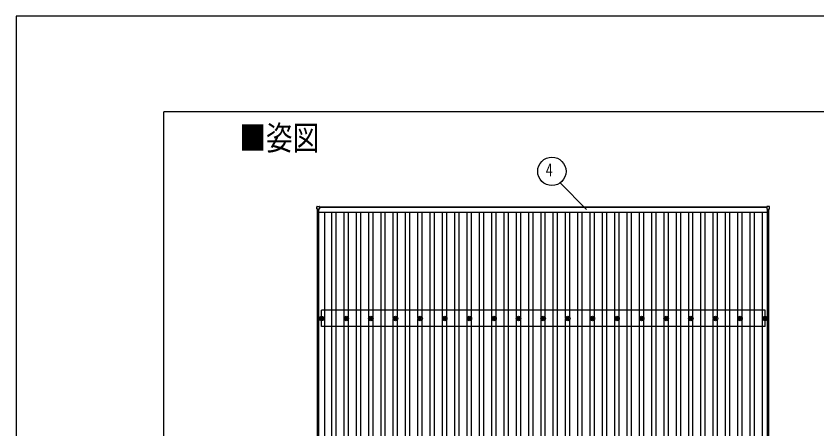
# Model space of a CAD drawing. Units: millimetres, scale not verified. Extents: x -16820 to 16820, y -11880 to 11880.
# Drawn here: x -16820 to -10311, y 8522 to 11880 of the extents above; entities that cross this region are included whole.
import ezdxf
from ezdxf.enums import TextEntityAlignment as Align

# ---------------------------------------------------------------- set-up
doc = ezdxf.new("R2010")
doc.units = ezdxf.units.MM
doc.header["$LTSCALE"] = 50
for name, color, linetype in [('0-2_USER1', 3, 'Continuous'), ('0-5_YKK_13', 4, 'Continuous'), ('0-6_YKK_A1', 4, 'Continuous'), ('0-7_YKK_D', 6, 'Continuous'), ('0-8_YKK_ZWAK', 7, 'Continuous')]:
    doc.layers.add(name, color=color, linetype=linetype)
doc.styles.add('ＭＳ ゴシック', font='')
doc.styles.get('ＭＳ ゴシック').set_extended_font_data('MS Gothic')

msp = doc.modelspace()

# ---------------------------------------------------------------- linework, layer by layer
at = {"layer": '0-5_YKK_13'}
for p, q in [((-14374.72, 10311.57), (-14374.72, 10329.57)), ((-14373.72, 10330.57), (-14355.72, 10330.57)), ((-14355.72, 10310.57), (-14373.72, 10310.57)), ((-14354.72, 10329.57), (-14354.72, 10311.57)), ((-10718.12, 10329.57), (-10718.12, 10311.57)), ((-10699.12, 10330.57), (-10717.12, 10330.57)), ((-10717.12, 10310.57), (-10699.12, 10310.57)), ((-10698.12, 10311.57), (-10698.12, 10329.57)), ((-14346.42, 9422.58), (-14342, 9422.58)), ((-14346.42, 9422.58), (-14342, 9422.58)), ((-14346.42, 9419.08), (-14342, 9419.08)), ((-14346.42, 9419.08), (-14342, 9419.08)), ((-14338.17, 9430.83), (-14338.17, 9426.41)), ((-14338.17, 9430.83), (-14338.17, 9426.41)), ((-14338.17, 9415.25), (-14338.17, 9410.83)), ((-14338.17, 9415.25), (-14338.17, 9410.83)), ((-14334.67, 9430.83), (-14334.67, 9426.41)), ((-14334.67, 9430.83), (-14334.67, 9426.41)), ((-14334.67, 9415.25), (-14334.67, 9410.83)), ((-14334.67, 9415.25), (-14334.67, 9410.83)), ((-14330.84, 9422.58), (-14326.42, 9422.58)), ((-14330.84, 9422.58), (-14326.42, 9422.58)), ((-14330.84, 9419.08), (-14326.42, 9419.08)), ((-14330.84, 9419.08), (-14326.42, 9419.08)), ((-14146.42, 9422.58), (-14142, 9422.58)), ((-14146.42, 9419.08), (-14142, 9419.08)), ((-14138.17, 9430.83), (-14138.17, 9426.41)), ((-14138.17, 9415.25), (-14138.17, 9410.83)), ((-14134.67, 9430.83), (-14134.67, 9426.41)), ((-14134.67, 9415.25), (-14134.67, 9410.83)), ((-14130.84, 9422.58), (-14126.42, 9422.58)), ((-14130.84, 9419.08), (-14126.42, 9419.08)), ((-13946.42, 9422.58), (-13942, 9422.58)), ((-13946.42, 9419.08), (-13942, 9419.08)), ((-13938.17, 9430.83), (-13938.17, 9426.41)), ((-13938.17, 9415.25), (-13938.17, 9410.83)), ((-13934.67, 9430.83), (-13934.67, 9426.41)), ((-13934.67, 9415.25), (-13934.67, 9410.83)), ((-13930.84, 9422.58), (-13926.42, 9422.58)), ((-13930.84, 9419.08), (-13926.42, 9419.08)), ((-13746.42, 9422.58), (-13742, 9422.58)), ((-13746.42, 9419.08), (-13742, 9419.08)), ((-13738.17, 9430.83), (-13738.17, 9426.41)), ((-13738.17, 9415.25), (-13738.17, 9410.83)), ((-13734.67, 9430.83), (-13734.67, 9426.41)), ((-13734.67, 9415.25), (-13734.67, 9410.83)), ((-13730.84, 9422.58), (-13726.42, 9422.58)), ((-13730.84, 9419.08), (-13726.42, 9419.08)), ((-13546.42, 9422.58), (-13542, 9422.58)), ((-13546.42, 9419.08), (-13542, 9419.08)), ((-13538.17, 9430.83), (-13538.17, 9426.41)), ((-13538.17, 9415.25), (-13538.17, 9410.83)), ((-13534.67, 9430.83), (-13534.67, 9426.41)), ((-13534.67, 9415.25), (-13534.67, 9410.83)), ((-13530.84, 9422.58), (-13526.42, 9422.58)), ((-13530.84, 9419.08), (-13526.42, 9419.08)), ((-13346.42, 9422.58), (-13342, 9422.58)), ((-13346.42, 9419.08), (-13342, 9419.08)), ((-13338.17, 9430.83), (-13338.17, 9426.41)), ((-13338.17, 9415.25), (-13338.17, 9410.83)), ((-13334.67, 9430.83), (-13334.67, 9426.41)), ((-13334.67, 9415.25), (-13334.67, 9410.83)), ((-13330.84, 9422.58), (-13326.42, 9422.58)), ((-13330.84, 9419.08), (-13326.42, 9419.08)), ((-13146.42, 9422.58), (-13142, 9422.58)), ((-13146.42, 9419.08), (-13142, 9419.08)), ((-13138.17, 9430.83), (-13138.17, 9426.41)), ((-13138.17, 9415.25), (-13138.17, 9410.83)), ((-13134.67, 9430.83), (-13134.67, 9426.41)), ((-13134.67, 9415.25), (-13134.67, 9410.83)), ((-13130.84, 9422.58), (-13126.42, 9422.58)), ((-13130.84, 9419.08), (-13126.42, 9419.08)), ((-12946.42, 9422.58), (-12942, 9422.58)), ((-12946.42, 9419.08), (-12942, 9419.08)), ((-12938.17, 9430.83), (-12938.17, 9426.41)), ((-12938.17, 9415.25), (-12938.17, 9410.83)), ((-12934.67, 9430.83), (-12934.67, 9426.41)), ((-12934.67, 9415.25), (-12934.67, 9410.83)), ((-12930.84, 9422.58), (-12926.42, 9422.58)), ((-12930.84, 9419.08), (-12926.42, 9419.08)), ((-12746.42, 9422.58), (-12742, 9422.58)), ((-12746.42, 9419.08), (-12742, 9419.08)), ((-12738.17, 9430.83), (-12738.17, 9426.41)), ((-12738.17, 9415.25), (-12738.17, 9410.83)), ((-12734.67, 9430.83), (-12734.67, 9426.41)), ((-12734.67, 9415.25), (-12734.67, 9410.83)), ((-12730.84, 9422.58), (-12726.42, 9422.58)), ((-12730.84, 9419.08), (-12726.42, 9419.08)), ((-12546.42, 9422.58), (-12542, 9422.58)), ((-12546.42, 9419.08), (-12542, 9419.08)), ((-12538.17, 9430.83), (-12538.17, 9426.41)), ((-12538.17, 9415.25), (-12538.17, 9410.83)), ((-12534.67, 9430.83), (-12534.67, 9426.41)), ((-12534.67, 9415.25), (-12534.67, 9410.83)), ((-12530.84, 9422.58), (-12526.42, 9422.58)), ((-12530.84, 9419.08), (-12526.42, 9419.08)), ((-12346.42, 9422.58), (-12342, 9422.58)), ((-12346.42, 9419.08), (-12342, 9419.08)), ((-12338.17, 9430.83), (-12338.17, 9426.41)), ((-12338.17, 9415.25), (-12338.17, 9410.83)), ((-12334.67, 9430.83), (-12334.67, 9426.41)), ((-12334.67, 9415.25), (-12334.67, 9410.83)), ((-12330.84, 9422.58), (-12326.42, 9422.58)), ((-12330.84, 9419.08), (-12326.42, 9419.08)), ((-12146.42, 9422.58), (-12142, 9422.58)), ((-12146.42, 9419.08), (-12142, 9419.08)), ((-12138.17, 9430.83), (-12138.17, 9426.41)), ((-12138.17, 9415.25), (-12138.17, 9410.83)), ((-12134.67, 9430.83), (-12134.67, 9426.41)), ((-12134.67, 9415.25), (-12134.67, 9410.83)), ((-12130.84, 9422.58), (-12126.42, 9422.58)), ((-12130.84, 9419.08), (-12126.42, 9419.08)), ((-11946.42, 9422.58), (-11942, 9422.58)), ((-11946.42, 9419.08), (-11942, 9419.08)), ((-11938.17, 9430.83), (-11938.17, 9426.41)), ((-11938.17, 9415.25), (-11938.17, 9410.83)), ((-11934.67, 9430.83), (-11934.67, 9426.41)), ((-11934.67, 9415.25), (-11934.67, 9410.83)), ((-11930.84, 9422.58), (-11926.42, 9422.58)), ((-11930.84, 9419.08), (-11926.42, 9419.08)), ((-11746.42, 9422.58), (-11742, 9422.58)), ((-11746.42, 9419.08), (-11742, 9419.08)), ((-11738.17, 9430.83), (-11738.17, 9426.41)), ((-11738.17, 9415.25), (-11738.17, 9410.83)), ((-11734.67, 9430.83), (-11734.67, 9426.41)), ((-11734.67, 9415.25), (-11734.67, 9410.83)), ((-11730.84, 9422.58), (-11726.42, 9422.58)), ((-11730.84, 9419.08), (-11726.42, 9419.08)), ((-11546.42, 9422.58), (-11542, 9422.58)), ((-11546.42, 9419.08), (-11542, 9419.08)), ((-11538.17, 9430.83), (-11538.17, 9426.41)), ((-11538.17, 9415.25), (-11538.17, 9410.83)), ((-11534.67, 9430.83), (-11534.67, 9426.41)), ((-11534.67, 9415.25), (-11534.67, 9410.83)), ((-11530.84, 9422.58), (-11526.42, 9422.58)), ((-11530.84, 9419.08), (-11526.42, 9419.08)), ((-11346.42, 9422.58), (-11342, 9422.58)), ((-11346.42, 9419.08), (-11342, 9419.08)), ((-11338.17, 9430.83), (-11338.17, 9426.41)), ((-11338.17, 9415.25), (-11338.17, 9410.83)), ((-11334.67, 9430.83), (-11334.67, 9426.41)), ((-11334.67, 9415.25), (-11334.67, 9410.83)), ((-11330.84, 9422.58), (-11326.42, 9422.58)), ((-11330.84, 9419.08), (-11326.42, 9419.08)), ((-11146.42, 9422.58), (-11142, 9422.58)), ((-11146.42, 9419.08), (-11142, 9419.08)), ((-11138.17, 9430.83), (-11138.17, 9426.41)), ((-11138.17, 9415.25), (-11138.17, 9410.83)), ((-11134.67, 9430.83), (-11134.67, 9426.41)), ((-11134.67, 9415.25), (-11134.67, 9410.83)), ((-11130.84, 9422.58), (-11126.42, 9422.58)), ((-11130.84, 9419.08), (-11126.42, 9419.08)), ((-10946.42, 9422.58), (-10942, 9422.58)), ((-10946.42, 9419.08), (-10942, 9419.08)), ((-10938.17, 9430.83), (-10938.17, 9426.41)), ((-10938.17, 9415.25), (-10938.17, 9410.83)), ((-10934.67, 9430.83), (-10934.67, 9426.41)), ((-10934.67, 9415.25), (-10934.67, 9410.83)), ((-10930.84, 9422.58), (-10926.42, 9422.58)), ((-10930.84, 9419.08), (-10926.42, 9419.08)), ((-10743.67, 9422.58), (-10739.25, 9422.58)), ((-10743.67, 9419.08), (-10739.25, 9419.08)), ((-10735.42, 9430.83), (-10735.42, 9426.41)), ((-10735.42, 9415.25), (-10735.42, 9410.83)), ((-10731.92, 9430.83), (-10731.92, 9426.41)), ((-10731.92, 9415.25), (-10731.92, 9410.83)), ((-10728.09, 9422.58), (-10723.67, 9422.58)), ((-10728.09, 9419.08), (-10723.67, 9419.08))]:
    msp.add_line(p, q, dxfattribs=at)
for centre, radius in [((-14336.42, 9420.83), 18.25), ((-14336.42, 9420.83), 18.25), ((-14136.42, 9420.83), 18.25), ((-13936.42, 9420.83), 18.25), ((-13736.42, 9420.83), 18.25), ((-13536.42, 9420.83), 18.25), ((-13336.42, 9420.83), 18.25), ((-13136.42, 9420.83), 18.25), ((-12936.42, 9420.83), 18.25), ((-12736.42, 9420.83), 18.25), ((-12536.42, 9420.83), 18.25), ((-12336.42, 9420.83), 18.25), ((-12136.42, 9420.83), 18.25), ((-11936.42, 9420.83), 18.25), ((-11736.42, 9420.83), 18.25), ((-11536.42, 9420.83), 18.25), ((-11336.42, 9420.83), 18.25), ((-11136.42, 9420.83), 18.25), ((-10936.42, 9420.83), 18.25), ((-10733.67, 9420.83), 18.25), ((-14336.42, 9420.83), 10.15), ((-14336.42, 9420.83), 10.15), ((-14336.42, 9420.83), 5.85), ((-14336.42, 9420.83), 5.85), ((-14336.42, 9420.83), 5.25), ((-14336.42, 9420.83), 5.25), ((-14136.42, 9420.83), 10.15), ((-14136.42, 9420.83), 5.85), ((-14136.42, 9420.83), 5.25), ((-13936.42, 9420.83), 10.15), ((-13936.42, 9420.83), 5.85), ((-13936.42, 9420.83), 5.25), ((-13736.42, 9420.83), 10.15), ((-13736.42, 9420.83), 5.85), ((-13736.42, 9420.83), 5.25), ((-13536.42, 9420.83), 10.15), ((-13536.42, 9420.83), 5.85), ((-13536.42, 9420.83), 5.25), ((-13336.42, 9420.83), 10.15), ((-13336.42, 9420.83), 5.85), ((-13336.42, 9420.83), 5.25), ((-13136.42, 9420.83), 10.15), ((-13136.42, 9420.83), 5.85), ((-13136.42, 9420.83), 5.25), ((-12936.42, 9420.83), 10.15), ((-12936.42, 9420.83), 5.85), ((-12936.42, 9420.83), 5.25), ((-12736.42, 9420.83), 10.15), ((-12736.42, 9420.83), 5.85), ((-12736.42, 9420.83), 5.25), ((-12536.42, 9420.83), 10.15), ((-12536.42, 9420.83), 5.85), ((-12536.42, 9420.83), 5.25), ((-12336.42, 9420.83), 10.15), ((-12336.42, 9420.83), 5.85), ((-12336.42, 9420.83), 5.25), ((-12136.42, 9420.83), 10.15), ((-12136.42, 9420.83), 5.85), ((-12136.42, 9420.83), 5.25), ((-11936.42, 9420.83), 10.15), ((-11936.42, 9420.83), 5.85), ((-11936.42, 9420.83), 5.25), ((-11736.42, 9420.83), 10.15), ((-11736.42, 9420.83), 5.85), ((-11736.42, 9420.83), 5.25), ((-11536.42, 9420.83), 10.15), ((-11536.42, 9420.83), 5.85), ((-11536.42, 9420.83), 5.25), ((-11336.42, 9420.83), 10.15), ((-11336.42, 9420.83), 5.85), ((-11336.42, 9420.83), 5.25), ((-11136.42, 9420.83), 10.15), ((-11136.42, 9420.83), 5.85), ((-11136.42, 9420.83), 5.25), ((-10936.42, 9420.83), 10.15), ((-10936.42, 9420.83), 5.85), ((-10936.42, 9420.83), 5.25), ((-10733.67, 9420.83), 10.15), ((-10733.67, 9420.83), 5.85), ((-10733.67, 9420.83), 5.25)]:
    msp.add_circle(centre, radius, dxfattribs=at)
for centre, start, end in [((-14373.72, 10329.57), 90, 180), ((-14373.72, 10311.57), 180, 270), ((-14355.72, 10329.57), 0, 90), ((-14355.72, 10311.57), 270, 0), ((-10717.12, 10329.57), 90, 180), ((-10717.12, 10311.57), 180, 270), ((-10699.12, 10329.57), 0, 90), ((-10699.12, 10311.57), 270, 0)]:
    msp.add_arc(centre, 1, start, end, dxfattribs=at)
at = {"layer": '0-6_YKK_A1'}
for p, q in [((-14371.42, 4930.78), (-14371.42, 10310.57)), ((-14359.42, 4945.78), (-14359.42, 10310.57)), ((-14359.42, 10284.48), (-10713.42, 10284.48)), ((-14354.72, 10327.27), (-10718.12, 10327.27)), ((-10718.12, 10322.48), (-14354.72, 10322.48)), ((-14309.92, -445.76), (-14309.92, 10284.48)), ((-14253.92, -445.76), (-14253.92, 10284.48)), ((-14218.92, -445.76), (-14218.92, 10284.48)), ((-14153.92, 9426.01), (-14153.92, 10284.48)), ((-14118.92, 9426.01), (-14118.92, 10284.48)), ((-14053.92, -445.76), (-14053.92, 10284.48)), ((-14018.92, -445.76), (-14018.92, 10284.48)), ((-13953.92, 9426.01), (-13953.92, 10284.48)), ((-13918.92, 9426.01), (-13918.92, 10284.48)), ((-13853.92, -445.76), (-13853.92, 10284.48)), ((-13818.92, -445.76), (-13818.92, 10284.48)), ((-13753.92, 9426.01), (-13753.92, 10284.48)), ((-13718.92, 9426.01), (-13718.92, 10284.48)), ((-13653.92, -445.76), (-13653.92, 10284.48)), ((-13618.92, -445.76), (-13618.92, 10284.48)), ((-13553.92, 9426.01), (-13553.92, 10284.48)), ((-13518.92, 9426.01), (-13518.92, 10284.48)), ((-13453.92, -445.76), (-13453.92, 10284.48)), ((-13418.92, -445.76), (-13418.92, 10284.48)), ((-13353.92, 9426.01), (-13353.92, 10284.48)), ((-13318.92, 9426.01), (-13318.92, 10284.48)), ((-13253.92, -445.76), (-13253.92, 10284.48)), ((-13218.92, -445.76), (-13218.92, 10284.48)), ((-13153.92, 9426.01), (-13153.92, 10284.48)), ((-13118.92, 9426.01), (-13118.92, 10284.48)), ((-13053.92, -445.76), (-13053.92, 10284.48)), ((-13018.92, -445.76), (-13018.92, 10284.48)), ((-12953.92, 9426.01), (-12953.92, 10284.48)), ((-12918.92, 9426.01), (-12918.92, 10284.48)), ((-12853.92, -445.76), (-12853.92, 10284.48)), ((-12818.92, -445.76), (-12818.92, 10284.48)), ((-12753.92, 9426.01), (-12753.92, 10284.48)), ((-12718.92, 9426.01), (-12718.92, 10284.48)), ((-12653.92, -445.76), (-12653.92, 10284.48)), ((-12618.92, -445.76), (-12618.92, 10284.48)), ((-12553.92, 9426.01), (-12553.92, 10284.48)), ((-12518.92, 9426.01), (-12518.92, 10284.48)), ((-12453.92, -445.76), (-12453.92, 10284.48)), ((-12418.92, -445.76), (-12418.92, 10284.48)), ((-12353.92, 9426.01), (-12353.92, 10284.48)), ((-12318.92, 9426.01), (-12318.92, 10284.48)), ((-12253.92, -445.76), (-12253.92, 10284.48)), ((-12218.92, -445.76), (-12218.92, 10284.48)), ((-12153.92, 9426.01), (-12153.92, 10284.48)), ((-12118.92, 9426.01), (-12118.92, 10284.48)), ((-12053.92, -445.76), (-12053.92, 10284.48)), ((-12018.92, -445.76), (-12018.92, 10284.48)), ((-11953.92, 9426.01), (-11953.92, 10284.48)), ((-11918.92, 9426.01), (-11918.92, 10284.48)), ((-11853.92, -445.76), (-11853.92, 10284.48)), ((-11818.92, -445.76), (-11818.92, 10284.48)), ((-11753.92, 9426.01), (-11753.92, 10284.48)), ((-11718.92, 9426.01), (-11718.92, 10284.48)), ((-11653.92, -445.76), (-11653.92, 10284.48)), ((-11618.92, -445.76), (-11618.92, 10284.48)), ((-11553.92, 9426.01), (-11553.92, 10284.48)), ((-11518.92, 9426.01), (-11518.92, 10284.48)), ((-11453.92, -445.76), (-11453.92, 10284.48)), ((-11418.92, -445.76), (-11418.92, 10284.48)), ((-11353.92, 9426.01), (-11353.92, 10284.48)), ((-11318.92, 9426.01), (-11318.92, 10284.48)), ((-11253.92, -445.76), (-11253.92, 10284.48)), ((-11218.92, -445.76), (-11218.92, 10284.48)), ((-11153.92, 9426.01), (-11153.92, 10284.48)), ((-11118.92, 9426.01), (-11118.92, 10284.48)), ((-11053.92, -445.76), (-11053.92, 10284.48)), ((-11018.92, -445.76), (-11018.92, 10284.48)), ((-10953.92, 9426.01), (-10953.92, 10284.48)), ((-10918.92, 9426.01), (-10918.92, 10284.48)), ((-10853.92, -445.76), (-10853.92, 10284.48)), ((-10818.92, -445.76), (-10818.92, 10284.48)), ((-10753.92, -445.76), (-10753.92, 10284.48)), ((-10713.42, 4945.78), (-10713.42, 10310.57)), ((-10701.42, 4930.78), (-10701.42, 10310.57)), ((-10733.67, 9487.83), (-14336.42, 9487.83)), ((-14336.42, 9353.83), (-14336.42, 9487.83)), ((-10733.67, 9353.83), (-10733.67, 9487.83)), ((-14153.92, 6426.01), (-14153.92, 9415.65)), ((-14118.92, 6426.01), (-14118.92, 9415.65)), ((-13953.92, 6426.01), (-13953.92, 9415.65)), ((-13918.92, 6426.01), (-13918.92, 9415.65)), ((-13753.92, 6426.01), (-13753.92, 9415.65)), ((-13718.92, 6426.01), (-13718.92, 9415.65)), ((-13553.92, 6426.01), (-13553.92, 9415.65)), ((-13518.92, 6426.01), (-13518.92, 9415.65)), ((-13353.92, 6426.01), (-13353.92, 9415.65)), ((-13318.92, 6426.01), (-13318.92, 9415.65)), ((-13153.92, 6426.01), (-13153.92, 9415.65)), ((-13118.92, 6426.01), (-13118.92, 9415.65)), ((-12953.92, 6426.01), (-12953.92, 9415.65)), ((-12918.92, 6426.01), (-12918.92, 9415.65)), ((-12753.92, 6426.01), (-12753.92, 9415.65)), ((-12718.92, 6426.01), (-12718.92, 9415.65)), ((-12553.92, 6426.01), (-12553.92, 9415.65)), ((-12518.92, 6426.01), (-12518.92, 9415.65)), ((-12353.92, 6426.01), (-12353.92, 9415.65)), ((-12318.92, 6426.01), (-12318.92, 9415.65)), ((-12153.92, 6426.01), (-12153.92, 9415.65)), ((-12118.92, 6426.01), (-12118.92, 9415.65)), ((-11953.92, 6426.01), (-11953.92, 9415.65)), ((-11918.92, 6426.01), (-11918.92, 9415.65)), ((-11753.92, 6426.01), (-11753.92, 9415.65)), ((-11718.92, 6426.01), (-11718.92, 9415.65)), ((-11553.92, 6426.01), (-11553.92, 9415.65)), ((-11518.92, 6426.01), (-11518.92, 9415.65)), ((-11353.92, 6426.01), (-11353.92, 9415.65)), ((-11318.92, 6426.01), (-11318.92, 9415.65)), ((-11153.92, 6426.01), (-11153.92, 9415.65)), ((-11118.92, 6426.01), (-11118.92, 9415.65)), ((-10953.92, 6426.01), (-10953.92, 9415.65)), ((-10918.92, 6426.01), (-10918.92, 9415.65)), ((-10733.67, 9353.83), (-14336.42, 9353.83))]:
    msp.add_line(p, q, dxfattribs=at)
at = {"layer": '0-7_YKK_D'}
msp.add_line((-12183.56, 10307), (-12399.15, 10522.59), dxfattribs=at)
msp.add_circle((-12465.57, 10616.72), 115.2, dxfattribs=at)
at = {"layer": '0-8_YKK_ZWAK'}
for p in [(15580.08, 11100), (-15619.92, -10100)]:
    msp.add_line(p, (-15619.92, 11100), dxfattribs=at)
msp.add_lwpolyline([(-16820, -11880), (16820, -11880), (16820, 11880), (-16820, 11880)], close=True, dxfattribs=at)

# ---------------------------------------------------------------- texts
at = {"layer": '0-2_USER1', "style": 'ＭＳ ゴシック', "width": 0.8}
msp.add_text('■姿図', height=197.9, dxfattribs=at).set_placement((-15004.48, 10730.28), align=Align.BOTTOM_LEFT)
at = {"layer": '0-7_YKK_D', "style": 'ＭＳ ゴシック', "width": 0.8}
msp.add_text('4', height=105.6, dxfattribs=at).set_placement((-12515.64, 10544.72), align=Align.BOTTOM_LEFT)

doc.saveas('drawing.dxf')
